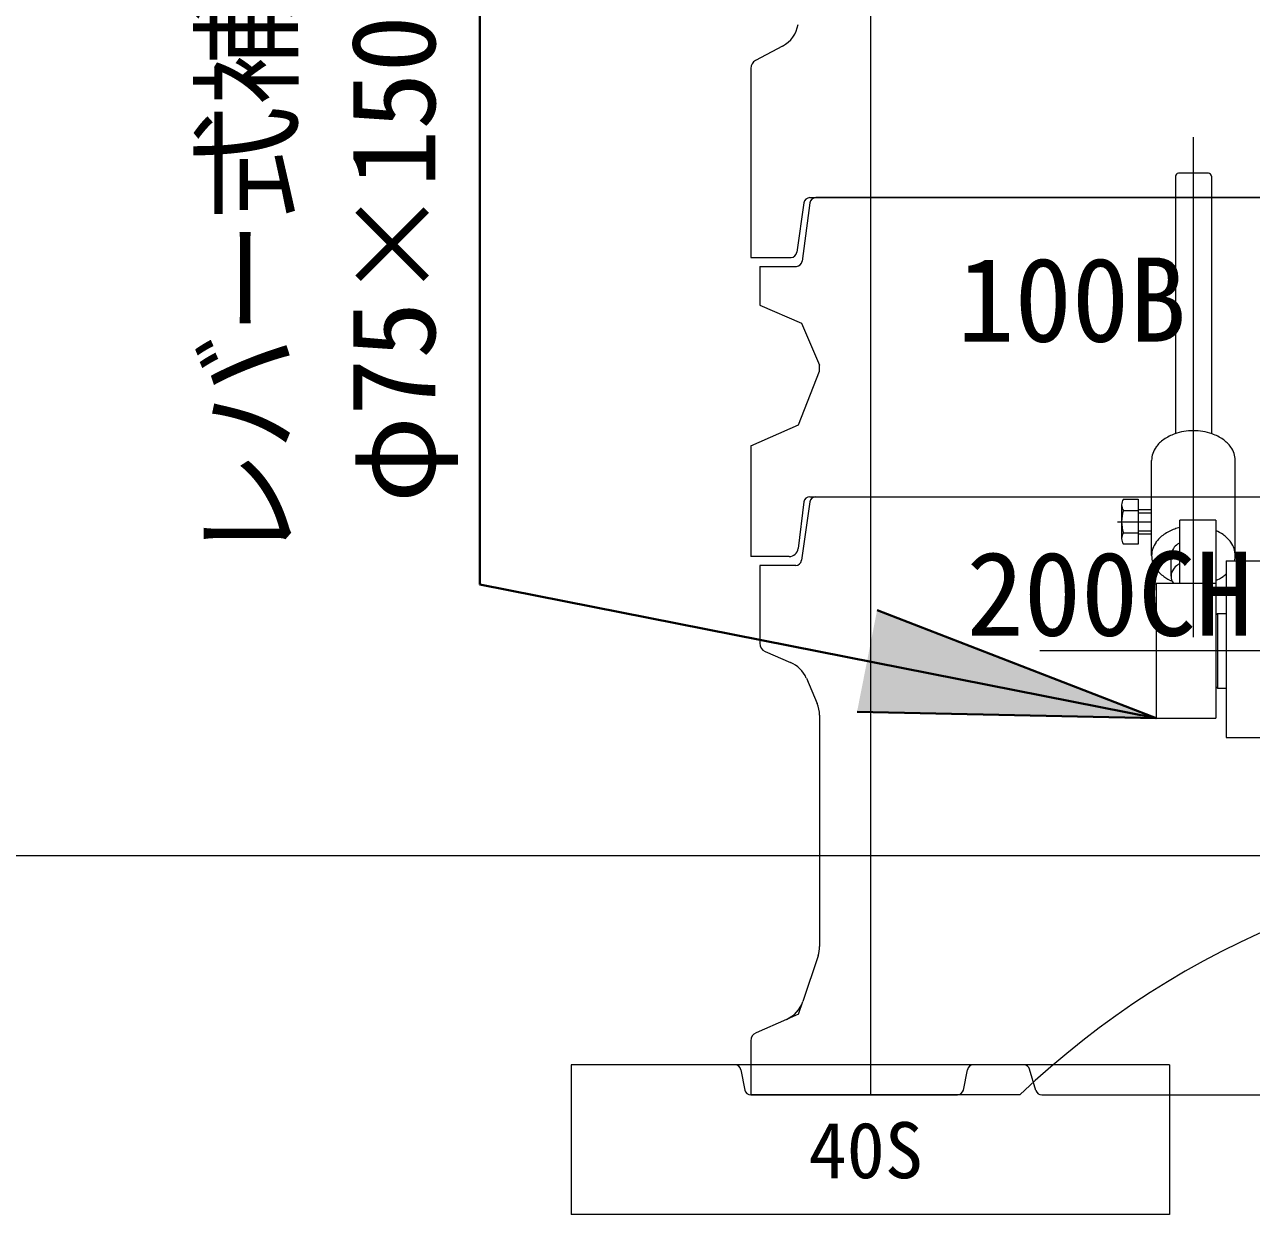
# Model space of a CAD drawing. Units: millimetres at full size, sheet at 1:20; details may follow other scales. Extents: x -5817 to 7940, y -3160 to 3160.
# Drawn here: x -1308.1 to -897.8, y 1809.7 to 2207.5 of the extents above; entities that cross this region are included whole.
import ezdxf
from ezdxf.enums import TextEntityAlignment as Align

# ---------------------------------------------------------------- set-up
doc = ezdxf.new("R2010")
doc.units = ezdxf.units.MM
doc.header["$LTSCALE"] = 20
for name, color, linetype, lineweight in [('0-7_TEMP01', 3, 'Continuous', 18), ('0-9_躯体', 7, 'Continuous', 9), ('0-E_寸法', 1, 'Continuous', 40), ('1-3_補修弁', 7, 'Continuous', 9)]:
    doc.layers.add(name, color=color, linetype=linetype, lineweight=lineweight)
doc.layers.add('0-F_注釈', color=1, linetype='Continuous')
doc.styles.add('ＭＳ ゴシック', font='')
doc.styles.get('ＭＳ ゴシック').set_extended_font_data('MS Gothic')

msp = doc.modelspace()

# ---------------------------------------------------------------- linework, layer by layer
at = {"layer": '0-7_TEMP01'}
for p, q in [((-917.25, 2002.7), (-917.25, 2169.89)), ((-942.61, 2041.28), (-931.25, 2041.28)), ((-654.75, 1998.14), (-968.64, 1998.14)), ((-3335.25, 1929.64), (-202.55, 1929.64)), ((-925.25, 1849.64), (-625.25, 1849.64))]:
    msp.add_line(p, q, dxfattribs=at)
at = {"layer": '0-9_躯体'}
for p, q in [((-1025.25, 2349.64), (-1025.25, 2149.64)), ((-1054.59, 2200.33), (-1063.66, 2195.49)), ((-1065.25, 2192.85), (-1065.25, 2149.64)), ((-1065.25, 2149.64), (-1065.25, 2129.64)), ((-1045.51, 2149.64), (-775.25, 2149.64)), ((-775.25, 2149.64), (-1043.49, 2149.64)), ((-1025.25, 2149.64), (-1025.25, 2049.64)), ((-1047.49, 2147.92), (-1049.82, 2131.36)), ((-1045.48, 2147.9), (-1048.02, 2128.39)), ((-1065.25, 2129.64), (-1051.8, 2129.64)), ((-1062.25, 2126.64), (-1062.25, 2113.64)), ((-1062.25, 2126.64), (-1050.01, 2126.64)), ((-1062.25, 2113.64), (-1048.25, 2107.64)), ((-1048.25, 2107.64), (-1042.25, 2093.65)), ((-1065.25, 2066.64), (-1049.25, 2073.65)), ((-1065.25, 2066.64), (-1065.25, 2029.64)), ((-1047.46, 2047.89), (-1049.42, 2032.27)), ((-1045.49, 2047.92), (-1048.24, 2028.37)), ((-1045.48, 2049.64), (-775.25, 2049.64)), ((-1025.25, 2049.64), (-1025.25, 1849.64)), ((-1052.39, 2029.64), (-1065.25, 2029.64)), ((-1062.25, 2026.64), (-1062.25, 2000.62)), ((-1050.22, 2026.64), (-1062.25, 2026.64)), ((-1050.22, 2026.64), (-1062.25, 2026.64)), ((-1060.43, 1997.87), (-1051.92, 1994.22)), ((-1046.67, 1988.97), (-1043.05, 1980.53)), ((-1042.25, 1976.59), (-1042.25, 1899.27)), ((-1042.76, 1896.11), (-1047.84, 1880.86)), ((-1049.25, 1876.64), (-1047.84, 1880.86)), ((-1053.32, 1874.86), (-1063.45, 1870.43)), ((-1049.25, 1876.64), (-1053.32, 1874.86)), ((-1065.25, 1867.68), (-1065.25, 1849.64)), ((-925.25, 1859.65), (-1125.25, 1859.65)), ((-1125.25, 1859.65), (-1125.25, 1809.65)), ((-925.25, 1859.65), (-925.25, 1809.65)), ((-1068.57, 1858.03), (-1067.21, 1851.25)), ((-994.16, 1851.25), (-992.81, 1858.03)), ((-969.91, 1851.07), (-972.06, 1858.22)), ((-975.25, 1849.64), (-1065.25, 1849.64)), ((-1065.25, 1849.64), (-996.12, 1849.64)), ((-967.99, 1849.64), (-925.25, 1849.64)), ((-925.25, 1809.65), (-1125.25, 1809.65))]:
    msp.add_line(p, q, dxfattribs=at)
msp.add_lwpolyline([(-1049.25, 2073.65), (-1042.25, 2091.64), (-1042.25, 2093.65)], dxfattribs=at)
for centre, radius, start, end in [((-1059.3, 2209.15), 10, 298.072, 350.538), ((-1062.25, 2192.85), 3, 118.073, 180), ((-1045.51, 2147.64), 2, 90, 172.001), ((-1043.49, 2147.64), 2, 90, 172.569), ((-1051.8, 2131.65), 2, 270, 352.001), ((-1050.01, 2128.65), 2, 270, 352.569), ((-1045.48, 2047.64), 2, 90, 172.876), ((-1043.51, 2047.64), 2, 90, 172.001), ((-1052.39, 2032.64), 3, 270, 352.874), ((-1050.22, 2028.65), 2, 270, 352.001), ((-1059.25, 2000.62), 3, 180, 246.801), ((-1055.87, 1985.03), 10, 23.199, 66.802), ((-1052.25, 1976.59), 10, 0, 23.199), ((-775.25, 1639.65), 290, 90, 133.603), ((-1052.25, 1899.27), 10, 341.565, 0), ((-1057.33, 1884.03), 10, 293.629, 341.565), ((-1062.25, 1867.68), 3, 113.629, 180), ((-1070.52, 1857.64), 2, 11.31, 90), ((-990.85, 1857.64), 2, 90, 168.691), ((-973.97, 1857.64), 2, 16.7, 90), ((-1065.25, 1851.64), 2, 191.31, 270), ((-996.12, 1851.64), 2, 270, 348.691), ((-967.99, 1851.64), 2, 196.7, 270)]:
    msp.add_arc(centre, radius, start, end, dxfattribs=at)
at = {"layer": '0-E_寸法'}
for p, q in [((-1155.81, 2590.07), (-1155.81, 2020.27)), ((-929.75, 1975.64), (-1155.81, 2020.27)), ((-929.75, 1975.64), (-1023, 2011.75)), ((-929.75, 1975.64), (-1029.72, 1977.68))]:
    msp.add_line(p, q, dxfattribs=at)
msp.add_solid([(-1029.72, 1977.68), (-1023, 2011.75), (-929.75, 1975.64)], dxfattribs=at)
at = {"layer": '1-3_補修弁'}
for p, q in [((-912.25, 2157.81), (-922.25, 2157.81)), ((-923.25, 2156.8), (-923.25, 2070.73)), ((-911.25, 2156.8), (-911.25, 2070.73)), ((-931.25, 2029.96), (-931.25, 2061.79)), ((-903.25, 2029.96), (-903.25, 2061.79)), ((-940.65, 2048.79), (-935.75, 2048.79)), ((-935.75, 2048.79), (-935.75, 2033.77)), ((-941.25, 2046.9), (-941.25, 2035.66)), ((-940.67, 2045.03), (-935.75, 2045.03)), ((-931.25, 2045.28), (-935.75, 2045.28)), ((-935.75, 2044.28), (-931.25, 2044.28)), ((-909.75, 2041.8), (-921.75, 2041.8)), ((-921.75, 2020.65), (-921.75, 2041.8)), ((-909.75, 2041.8), (-909.75, 1975.64)), ((-940.67, 2037.53), (-935.75, 2037.53)), ((-935.75, 2038.28), (-931.25, 2038.28)), ((-935.75, 2037.27), (-931.25, 2037.27)), ((-935.75, 2033.77), (-940.65, 2033.77)), ((-924.75, 2029.96), (-924.75, 2023.04)), ((-906.25, 2028.15), (-874.25, 2028.15)), ((-906.25, 2028.15), (-906.25, 1969.15)), ((-909.75, 2020.65), (-929.75, 2020.65)), ((-909.75, 2010.14), (-909.25, 2010.64)), ((-909.25, 2010.64), (-906.25, 2010.64)), ((-909.25, 2010.64), (-909.25, 1985.64)), ((-909.25, 1985.64), (-909.75, 1986.15)), ((-909.25, 1985.64), (-906.25, 1985.64)), ((-906.25, 1969.15), (-873.25, 1969.15))]:
    msp.add_line(p, q, dxfattribs=at)
msp.add_lwpolyline([(-929.75, 2020.65), (-929.75, 1975.64), (-909.75, 1975.64)], dxfattribs=at)
for centre, radius, start, end in [((-922.25, 2156.8), 1, 90, 180), ((-912.25, 2156.8), 1, 0, 90), ((-917.31, 2052.78), 18.91, 89.8112, 109.1422), ((-917.18, 2052.78), 18.91, 70.8578, 90.1888), ((-920.94, 2059.83), 10.9, 124.748, 144.1564), ((-918.61, 2056.53), 14.93, 109.1437, 124.868), ((-915.88, 2056.53), 14.93, 55.132, 70.8563), ((-913.56, 2059.83), 10.9, 35.8436, 55.252), ((-923.6, 2061.69), 7.64, 143.7701, 179.3066), ((-910.89, 2061.69), 7.64, 0.6934, 36.2299), ((-937.96, 2046.9), 3.29, 144.992, 214.565), ((-928.83, 2041.28), 12.42, 162.412, 197.588), ((-918.61, 2024.72), 14.93, 109.1437, 124.868), ((-919.83, 2029.59), 9.94, 101.1418, 111.7481), ((-937.96, 2035.66), 3.29, 145.435, 215.008), ((-920.94, 2028.01), 10.9, 124.748, 144.1564), ((-913.47, 2028.95), 10.08, 52.6097, 68.334), ((-913.56, 2028.01), 10.9, 35.8436, 55.252), ((-923.6, 2029.87), 7.64, 143.7701, 179.3066), ((-920.65, 2029.91), 4.09, 143.7701, 179.3066), ((-919.23, 2028.92), 5.84, 124.748, 144.1564), ((-919.31, 2029.34), 5.45, 116.5579, 126.4811), ((-910.89, 2029.87), 7.64, 0.6934, 36.2299), ((-923.6, 2030.06), 7.64, 180.6934, 216.2299), ((-919.23, 2021.99), 5.84, 124.748, 144.1564), ((-919.31, 2022.41), 5.45, 116.5579, 126.4811), ((-910.35, 2029.97), 7.11, 345.1092, 359.9527), ((-920.94, 2031.92), 10.9, 215.8436, 235.252), ((-920.32, 2032.14), 11.45, 233.332, 249.0563), ((-920.65, 2022.99), 4.09, 143.7701, 179.3066), ((-920.65, 2023.09), 4.09, 180.6934, 216.2299), ((-915.55, 2034.66), 14.29, 293.9882, 305.0681), ((-909.36, 2026.62), 4.17, 298.8243, 318.2327), ((-923.87, 2020.71), 0.095, 205.7506, 225.159)]:
    msp.add_arc(centre, radius, start, end, dxfattribs=at)

# ---------------------------------------------------------------- texts
at = {"layer": '0-E_寸法', "style": 'ＭＳ ゴシック'}
for s, p in [('レバー式補修弁（ボール）', (-1211.13, 2026.88)), ('φ75×150H', (-1162.32, 2047.49))]:
    msp.add_text(s, height=28.15, rotation=90, dxfattribs=at).set_placement(p, align=Align.BOTTOM_LEFT)
at = {"layer": '0-F_注釈', "style": 'ＭＳ ゴシック'}
for s, height, p in [('100B', 28.15, (-996.19, 2093.02)), ('200CH', 28.15, (-993.13, 1994.71)), ('40S', 18.77, (-1045.96, 1816.13))]:
    msp.add_text(s, height=height, dxfattribs=at).set_placement(p, align=Align.BOTTOM_LEFT)

doc.saveas('drawing.dxf')
